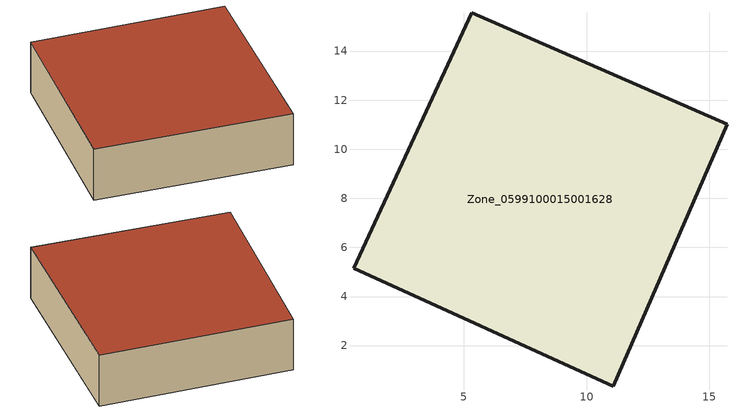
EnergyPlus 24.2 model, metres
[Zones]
Zone_0599100015001628
 floor ground (C_G): 5.32,15.56 15.72,11.01 11.08,0.34 0.5,5.14 z0.9
 wall outside (C_F): 0.5,5.14 11.08,0.34 15.72,11.01 5.32,15.56 0.5,5.14 z0.9:4.24
 roof outside (C_R): 5.32,15.56 0.5,5.14 11.08,0.34 15.72,11.01 z4.24
[BUILDING]
Pand.0599100015001628: North Axis=0; Terrain=City; Loads Convergence Tolerance Value=0.04; Temperature Convergence Tolerance Value=0.4; Solar Distribution=FullExterior; Maximum Number of Warmup Days=25; Minimum Number of Warmup Days=1
[Site:Location]
Rotterdam.The.Hague.AP_ZH_NLD Design_Conditions: Latitude=51.96; Longitude=4.45; Time Zone=1; Elevation=-4.5
[SITE:GROUNDTEMPERATURE:BUILDINGSURFACE]
18, 18, 18, 18, 18, 18, 18, 18, 18, 18, 18, 18
[MATERIAL] Thermal Absorptance=0.9; Solar Absorptance=0.7; Visible Absorptance=0.7
Name | Roughness | Thickness | Conductivity | Density | Specific Heat
G.TC.1975-1991 | MediumSmooth | 0.15 | 0.288461 | 540 | 1210
F.TC.1975-1991 | Rough | 0.3 | 0.230769 | 1920 | 840
R.TC.1975-1991 | MediumRough | 0.2 | 0.153846 | 1500 | 1000
[CONSTRUCTION]
C_G: G.TC.1975-1991
C_F: F.TC.1975-1991
C_R: R.TC.1975-1991
[ZONE]
Zone_0599100015001628: Type=1; Multiplier=1; Ceiling Height=Autocalculate; Volume=Autocalculate; Floor Area=autocalculate; Part of Total Floor Area=Yes
[ZONEINFILTRATION:DESIGNFLOWRATE]
Infil_Zone_0599100015001628: Zone or ZoneList or Space or SpaceList=Zone_0599100015001628; Schedule=AlwaysOn; Design Flow Rate Calculation Method=Flow/Area; Flow Rate per Floor Area=0.003; Constant Term Coefficient=1; Temperature Term Coefficient=0; Velocity Term Coefficient=0; Velocity Squared Term Coefficient=0
[HVACTEMPLATE:ZONE:IDEALLOADSAIRSYSTEM]
Zone_0599100015001628: Maximum Heating Supply Air Temperature=50; Minimum Cooling Supply Air Temperature=13; Maximum Heating Supply Air Humidity Ratio=0.0156; Minimum Cooling Supply Air Humidity Ratio=0.0077; Heating Limit=NoLimit; Cooling Limit=NoLimit; Dehumidification Control Type=ConstantSensibleHeatRatio; Cooling Sensible Heat Ratio=0.7; Dehumidification Setpoint=60; Humidification Control Type=None; Humidification Setpoint=30; Outdoor Air Method=None; Outdoor Air Flow Rate per Person=0.00944; Outdoor Air Flow Rate per Zone Floor Area=0; Outdoor Air Flow Rate per Zone=0; Demand Controlled Ventilation Type=None; Outdoor Air Economizer Type=NoEconomizer; Heat Recovery Type=None; Sensible Heat Recovery Effectiveness=0.7; Latent Heat Recovery Effectiveness=0.65
[ZONECONTROL:THERMOSTAT]
ThermostatControl_Zone_0599100015001628: Zone or ZoneList=Zone_0599100015001628; Control Type Schedule=DualSetpointControlType; Control 1=Thermostat_Zone_0599100015001628; Temperature Difference Between Cutout And Setpoint=0
[THERMOSTATSETPOINT:DUALSETPOINT]
Thermostat_Zone_0599100015001628: Heating Setpoint Temperature Schedule=HeatingSetpoint_Zone_0599100015001628; Cooling Setpoint Temperature Schedule=CoolingSetpoint_Zone_0599100015001628
[SCHEDULE:COMPACT]
HeatingSetpoint_Zone_0599100015001628: Through: 12/31, For: AllDays, Until: 24:00, 21
CoolingSetpoint_Zone_0599100015001628: Through: 12/31, For: AllDays, Until: 24:00, 24
DualSetpointControlType: Through: 12/31, For: AllDays, Until: 24:00, 4
AlwaysOn: Through: 12/31, For: AllDays, Until: 24:00, 1
